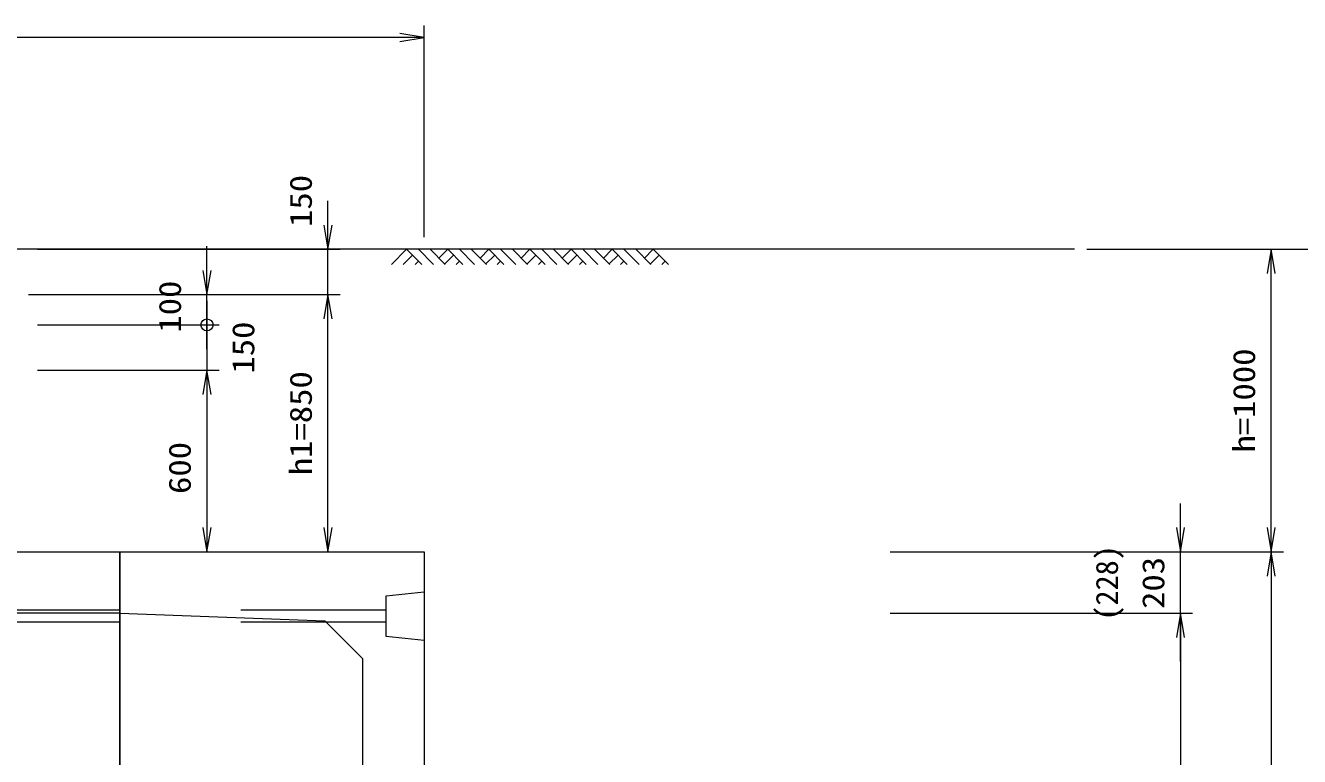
# Model space of a CAD drawing. Units: millimetres at full size. Extents: x 37600 to 71200, y 27760 to 51520.
# Drawn here: x 62178 to 66388, y 45093 to 47510 of the extents above; entities that cross this region are included whole.
import ezdxf
from ezdxf.enums import TextEntityAlignment as Align

# ---------------------------------------------------------------- set-up
doc = ezdxf.new("R2010")
doc.units = ezdxf.units.MM
doc.header["$LTSCALE"] = 80.0044
doc.linetypes.add('DASHED_SPACED', pattern=[12, 6, -6])
for name, color, linetype, lineweight in [('0_2', 4, 'Continuous', 13), ('寸法', 6, 'Continuous', 13), ('ﾊｯﾁﾝｸﾞ', 4, 'Continuous', 9)]:
    doc.layers.add(name, color=color, linetype=linetype, lineweight=lineweight)
doc.styles.add('ＭＳ ゴシック', font='')
doc.styles.get('ＭＳ ゴシック').set_extended_font_data('MS Gothic')

# ---------------------------------------------------------------- blocks, each defined once
blk = doc.blocks.new('open_arrow')
at = {"color": 0, "linetype": 'Continuous', "lineweight": -2}
blk.add_lwpolyline([(7.5, 1.25), (0, 0), (7.5, -1.25)], dxfattribs=at)
blk = doc.blocks.new('dimension_origin')
at = {"color": 0, "linetype": 'Continuous', "lineweight": -2}
blk.add_circle((0, 0), 1.25, dxfattribs=at)

msp = doc.modelspace()

# ---------------------------------------------------------------- linework, layer by layer
at = {"layer": '0_2'}
msp.add_line((65645, 46770), (57145, 46770), dxfattribs=at)
at = {"layer": '0_2', "linetype": 'DASHED_SPACED'}
for p, q in [((62490, 45577), (60945, 45577)), ((63370, 45577), (62490, 45577)), ((62490, 45537), (60945, 45537)), ((63370, 45537), (62490, 45537))]:
    msp.add_line(p, q, dxfattribs=at)
at = {"layer": '0_2', "color": 3}
msp.add_line((62490, 45567), (60945, 45567), dxfattribs=at)
for points in [[(62490, 43314), (60945, 43314), (60945, 45770), (62490, 45770)], [(62490, 45770), (63495, 45770), (63495, 43314), (62490, 43314)]]:
    msp.add_lwpolyline(points, close=True, dxfattribs=at)
at = {"layer": '0_2', "linetype": 'DASHED_SPACED'}
msp.add_lwpolyline([(63495, 45477), (63370, 45489.5), (63370, 45624.5), (63495, 45637)], close=True, dxfattribs=at)
at = {"layer": '0_2', "color": 3}
msp.add_lwpolyline([(62490, 45567), (63167, 45542), (63292, 45417), (63292, 43667), (63167, 43542), (62490, 43517)], dxfattribs=at)
at = {"layer": '寸法'}
for p, q in [((63495, 46810), (63495, 47510)), ((63495, 47470), (61717.5, 47470)), ((63177.5, 46460), (63177.5, 46930)), ((62777.5, 46440), (62777.5, 46780)), ((62217.5, 46770), (63217.5, 46770)), ((65685, 46770), (66635, 46770)), ((65685, 46770), (66335, 46770)), ((66295, 45770), (66295, 46770)), ((62187.5, 46620), (62817.5, 46620)), ((62217.5, 46620), (63217.5, 46620)), ((62217.5, 46620), (63217.5, 46620)), ((63177.5, 45770), (63177.5, 46620)), ((62777.5, 46600), (62777.5, 46210)), ((62217.5, 46520), (62817.5, 46520)), ((62217.5, 46520), (62817.5, 46520)), ((62217.5, 46370), (62817.5, 46370)), ((62217.5, 46370), (62817.5, 46370)), ((62777.5, 46370), (62777.5, 45770)), ((65995, 45407), (65995, 45930)), ((62217.5, 45770), (63217.5, 45770)), ((62217.5, 45770), (62817.5, 45770)), ((65035, 45770), (66335, 45770)), ((65035, 45770), (66335, 45770)), ((65035, 45770), (66035, 45770)), ((66295, 45770), (66295, 43314)), ((65035, 45567), (66035, 45567)), ((65035, 45567), (66035, 45567)), ((65995, 45567), (65995, 43517))]:
    msp.add_line(p, q, dxfattribs=at)
at = {"layer": 'ﾊｯﾁﾝｸﾞ'}
for p, q in [((63387.35, 46720), (63437.35, 46770)), ((63426.24, 46720), (63456.8, 46750.56)), ((63437.35, 46770), (63487.35, 46720)), ((63476.24, 46770), (63526.24, 46720)), ((63515.13, 46770), (63565.13, 46720)), ((63544.18, 46740.95), (63573.24, 46770)), ((63563.63, 46721.5), (63592.68, 46750.56)), ((63573.24, 46770), (63623.24, 46720)), ((63612.13, 46770), (63662.13, 46720)), ((63651.02, 46770), (63701.02, 46720)), ((63680.07, 46740.95), (63709.12, 46770)), ((63699.51, 46721.5), (63728.56, 46750.56)), ((63709.12, 46770), (63759.12, 46720)), ((63748.01, 46770), (63798.01, 46720)), ((63786.9, 46770), (63836.9, 46720)), ((63815.95, 46740.95), (63845, 46770)), ((63835.39, 46721.5), (63864.44, 46750.56)), ((63845, 46770), (63895, 46720)), ((63883.89, 46770), (63933.89, 46720)), ((63922.78, 46770), (63972.78, 46720)), ((63951.83, 46740.95), (63980.88, 46770)), ((63971.28, 46721.5), (64000.33, 46750.56)), ((63980.88, 46770), (64030.88, 46720)), ((64019.77, 46770), (64069.77, 46720)), ((64058.66, 46770), (64108.66, 46720)), ((64087.71, 46740.95), (64116.76, 46770)), ((64107.16, 46721.5), (64136.21, 46750.56)), ((64116.76, 46770), (64166.76, 46720)), ((64155.65, 46770), (64205.65, 46720)), ((64194.54, 46770), (64244.54, 46720)), ((64223.59, 46740.95), (64252.65, 46770)), ((64243.04, 46721.5), (64272.09, 46750.56)), ((64252.65, 46770), (64302.65, 46720)), ((63465.13, 46720), (63476.24, 46731.11)), ((63601.02, 46720), (63612.13, 46731.11)), ((63736.9, 46720), (63748.01, 46731.11)), ((63872.78, 46720), (63883.89, 46731.11)), ((64008.66, 46720), (64019.77, 46731.11)), ((64144.54, 46720), (64155.65, 46731.11)), ((64280.43, 46720), (64291.54, 46731.11))]:
    msp.add_line(p, q, dxfattribs=at)

# ---------------------------------------------------------------- block references
at = {"layer": '寸法'}
for name, p, xscale, yscale, rotation in [('open_arrow', (63495, 47470), 10.7, 10.7, 180), ('open_arrow', (63177.5, 46770), 10.7, 10.7, 90), ('open_arrow', (66295, 46770), 10.7, 10.7, 270), ('open_arrow', (62777.5, 46620), 10.7, 10.7, 90), ('open_arrow', (63177.5, 46620), 10.7, 10.7, 270), ('open_arrow', (63177.5, 46620), 10.7, 10.7, 270), ('dimension_origin', (62777.5, 46520), 16, 16, 90), ('dimension_origin', (62777.5, 46520), 16, 16, 270), ('open_arrow', (62777.5, 46370), 10.7, 10.7, 270), ('open_arrow', (62777.5, 46370), 10.7, 10.7, 270), ('open_arrow', (62777.5, 45770), 10.7, 10.7, 90), ('open_arrow', (63177.5, 45770), 10.7, 10.7, 90), ('open_arrow', (65995, 45770), 10.7, 10.7, 90), ('open_arrow', (66295, 45770), 10.7, 10.7, 90), ('open_arrow', (66295, 45770), 10.7, 10.7, 270), ('open_arrow', (65995, 45567), 10.7, 10.7, 270), ('open_arrow', (65995, 45567), 10.7, 10.7, 270)]:
    msp.add_blockref(name, p, dxfattribs=dict(at, xscale=xscale, yscale=yscale, rotation=rotation))

# ---------------------------------------------------------------- texts
at = {"layer": '寸法', "style": 'ＭＳ ゴシック', "width": 1.15}
for s, p in [('150', (63087.5, 46930)), ('100', (62655.09, 46580.42)), ('150', (62897.44, 46445)), ('h=1000', (66205, 46270)), ('h1=850', (63087.5, 46195)), ('600', (62687.5, 46047.11)), ('203', (65905, 45667))]:
    msp.add_text(s, height=73.31, rotation=90, dxfattribs=at).set_placement(p, align=Align.MIDDLE_CENTER)
at = {"layer": '寸法', "color": 3, "style": 'ＭＳ ゴシック'}
msp.add_text('(228)', height=73.31, rotation=90, dxfattribs=at).set_placement((65715, 45667), align=Align.TOP_CENTER)

doc.saveas('drawing.dxf')
